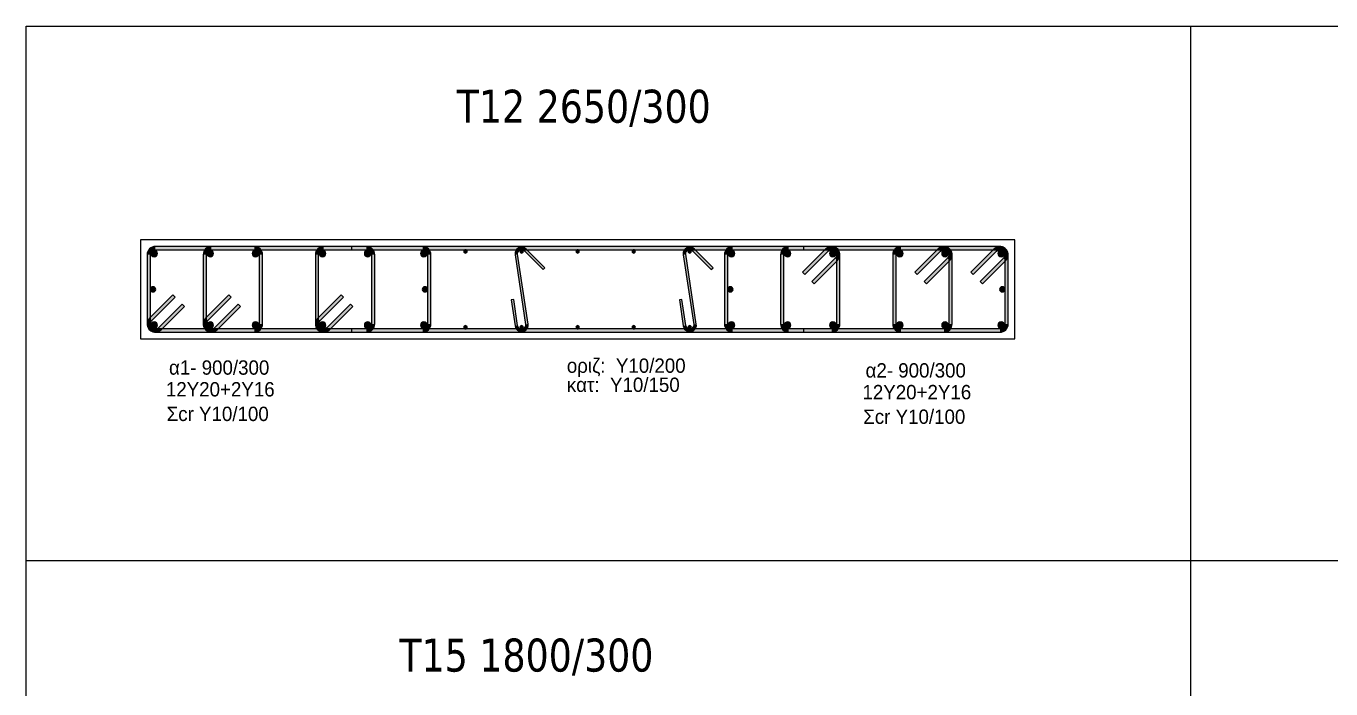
# Model space of a CAD drawing. Header units: millimetres. Extents: x -2171 to 1563, y -1758 to -1505.
# Drawn here: x -13.08 to 6.69, y -1600.3 to -1590.25 of the extents above; entities that cross this region are included whole.
import ezdxf

# ---------------------------------------------------------------- set-up
doc = ezdxf.new("R2010")
doc.units = ezdxf.units.MM
for name, color, linetype in [('-S_TEXT', 3, 'Continuous'), ('Col_Det', 7, 'Continuous'), ('Col_Det_Fill', 7, 'Continuous'), ('Geo_Col_Pro_1', 7, 'Continuous'), ('pinakaki', 153, 'Continuous')]:
    doc.layers.add(name, color=color, linetype=linetype)
doc.styles.add('S1Arl22_b_934_161', font='arial.ttf', dxfattribs={"width": 0.933629, "height": 0.002175})
doc.styles.get("Standard").update_dxf_attribs({"font": 'tahoma.ttf'})

msp = doc.modelspace()

# ---------------------------------------------------------------- hatches: boundary and pattern name
at = {"layer": 'Col_Det_Fill'}
for color, points in [(252, [(-11.1222, -1593.6397), (-11.1222, -1593.5897, 0.4142136), (-11.2472, -1593.7147), (-11.1972, -1593.7147, -0.4142136)]), (12, [(-11.1899, -1593.697, 0.4142136), (-11.1399, -1593.747, 0.4142136), (-11.0899, -1593.697, 0.4142136), (-11.1399, -1593.647, 0.4142136)]), (252, [(-7.0722, -1593.6397), (-7.0722, -1593.5897), (-11.1222, -1593.5897), (-11.1222, -1593.6397)]), (252, [(-10.2722, -1593.6397), (-10.2722, -1593.5897, 0.4142136), (-10.3972, -1593.7147), (-10.3472, -1593.7147, -0.4142136)]), (56, [(-10.3399, -1593.697, 0.4142136), (-10.2899, -1593.747, 0.4142136), (-10.2399, -1593.697, 0.4142136), (-10.2899, -1593.647, 0.4142136)]), (252, [(-9.6222, -1593.6397), (-9.6222, -1593.5897), (-10.2722, -1593.5897), (-10.2722, -1593.6397)]), (56, [(-9.6546, -1593.697, 0.4142136), (-9.6046, -1593.747, 0.4142136), (-9.5546, -1593.697, 0.4142136), (-9.6046, -1593.647, 0.4142136)]), (252, [(-9.5472, -1593.7147), (-9.4972, -1593.7147, 0.4142136), (-9.6222, -1593.5897), (-9.6222, -1593.6397, -0.4142136)]), (252, [(-8.5722, -1593.6397), (-8.5722, -1593.5897, 0.4142136), (-8.6972, -1593.7147), (-8.6472, -1593.7147, -0.4142136)]), (56, [(-8.6399, -1593.697, 0.4142136), (-8.5899, -1593.747, 0.4142136), (-8.5399, -1593.697, 0.4142136), (-8.5899, -1593.647, 0.4142136)]), (252, [(-7.9222, -1593.6397), (-7.9222, -1593.5897), (-8.5722, -1593.5897), (-8.5722, -1593.6397)]), (252, [(-1.2957, -1593.6397), (-1.2957, -1593.5897), (-8.1488, -1593.5897), (-8.1488, -1593.6397)]), (56, [(-7.9546, -1593.697, 0.4142136), (-7.9046, -1593.747, 0.4142136), (-7.8546, -1593.697, 0.4142136), (-7.9046, -1593.647, 0.4142136)]), (252, [(-7.8472, -1593.7147), (-7.7972, -1593.7147, 0.4142136), (-7.9222, -1593.5897), (-7.9222, -1593.6397, -0.4142136)]), (12, [(-7.1046, -1593.697, 0.4142136), (-7.0546, -1593.747, 0.4142136), (-7.0046, -1593.697, 0.4142136), (-7.0546, -1593.647, 0.4142136)]), (252, [(-6.9972, -1593.7147), (-6.9472, -1593.7147, 0.4142136), (-7.0722, -1593.5897), (-7.0722, -1593.6397, -0.4142136)]), (133, [(-6.4468, -1593.6647, 0.4142136), (-6.4218, -1593.6897, 0.4142136), (-6.3968, -1593.6647, 0.4142136), (-6.4218, -1593.6397, 0.4142136)]), (252, [(-5.6709, -1593.7145), (-5.6314, -1593.7086, -0.7233449), (-5.5296, -1593.6572), (-5.5013, -1593.629, 0.7233449)]), (133, [(-5.597, -1593.6647, 0.4142136), (-5.572, -1593.6897, 0.4142136), (-5.547, -1593.6647, 0.4142136), (-5.572, -1593.6397, 0.4142136)]), (252, [(-5.5013, -1593.629), (-5.5296, -1593.6572), (-5.2468, -1593.9401), (-5.2185, -1593.9118)]), (133, [(-4.7472, -1593.6647, 0.4142136), (-4.7222, -1593.6897, 0.4142136), (-4.6972, -1593.6647, 0.4142136), (-4.7222, -1593.6397, 0.4142136)]), (133, [(-3.8974, -1593.6647, 0.4142136), (-3.8724, -1593.6897, 0.4142136), (-3.8474, -1593.6647, 0.4142136), (-3.8724, -1593.6397, 0.4142136)]), (252, [(-3.1215, -1593.7145), (-3.082, -1593.7086, -0.7233449), (-2.9802, -1593.6572), (-2.9519, -1593.629, 0.7233449)]), (133, [(-3.0476, -1593.6647, 0.4142136), (-3.0226, -1593.6897, 0.4142136), (-2.9976, -1593.6647, 0.4142136), (-3.0226, -1593.6397, 0.4142136)]), (252, [(-2.9519, -1593.629), (-2.9802, -1593.6572), (-2.6974, -1593.9401), (-2.6691, -1593.9118)]), (252, [(-2.3722, -1593.6397), (-2.3722, -1593.5897, 0.4142136), (-2.4972, -1593.7147), (-2.4472, -1593.7147, -0.4142136)]), (12, [(-2.3399, -1593.697, 0.4142136), (-2.3899, -1593.647, 0.4142136), (-2.4399, -1593.697, 0.4142136), (-2.3899, -1593.747, 0.4142136)]), (252, [(1.6778, -1593.6397), (1.6778, -1593.5897), (-2.3722, -1593.5897), (-2.3722, -1593.6397)]), (252, [(-1.5222, -1593.6397), (-1.5222, -1593.5897, 0.4142136), (-1.6472, -1593.7147), (-1.5972, -1593.7147, -0.4142136)]), (56, [(-1.4899, -1593.697, 0.4142136), (-1.5399, -1593.647, 0.4142136), (-1.5899, -1593.697, 0.4142136), (-1.5399, -1593.747, 0.4142136)]), (252, [(-0.8722, -1593.6397), (-0.8722, -1593.5897), (-1.5222, -1593.5897), (-1.5222, -1593.6397)]), (252, [(-0.9253, -1593.6616), (-0.9606, -1593.6263), (-1.3142, -1593.9798), (-1.2788, -1594.0152)]), (252, [(-0.7972, -1593.7147), (-0.7472, -1593.7147, 0.6681786), (-0.9606, -1593.6263), (-0.9253, -1593.6616, -0.6681786)]), (56, [(-0.8046, -1593.697, 0.4142136), (-0.8546, -1593.647, 0.4142136), (-0.9046, -1593.697, 0.4142136), (-0.8546, -1593.747, 0.4142136)]), (252, [(-0.8192, -1593.7677), (-0.7838, -1593.8031, 0.6681786), (-0.8722, -1593.5897), (-0.8722, -1593.6397, -0.6681786)]), (252, [(0.1778, -1593.6397), (0.1778, -1593.5897, 0.4142136), (0.0528, -1593.7147), (0.1028, -1593.7147, -0.4142136)]), (56, [(0.2101, -1593.697, 0.4142136), (0.1601, -1593.647, 0.4142136), (0.1101, -1593.697, 0.4142136), (0.1601, -1593.747, 0.4142136)]), (252, [(0.8278, -1593.6397), (0.8278, -1593.5897), (0.1778, -1593.5897), (0.1778, -1593.6397)]), (252, [(0.7747, -1593.6616), (0.7394, -1593.6263), (0.3858, -1593.9798), (0.4212, -1594.0152)]), (252, [(0.9028, -1593.7147), (0.9528, -1593.7147, 0.6681786), (0.7394, -1593.6263), (0.7747, -1593.6616, -0.6681786)]), (56, [(0.8954, -1593.697, 0.4142136), (0.8454, -1593.647, 0.4142136), (0.7954, -1593.697, 0.4142136), (0.8454, -1593.747, 0.4142136)]), (252, [(0.8808, -1593.7677), (0.9162, -1593.8031, 0.6681786), (0.8278, -1593.5897), (0.8278, -1593.6397, -0.6681786)]), (252, [(1.6247, -1593.6616), (1.5894, -1593.6263), (1.2358, -1593.9798), (1.2712, -1594.0152)]), (252, [(1.7528, -1593.7147), (1.8028, -1593.7147, 0.6681786), (1.5894, -1593.6263), (1.6247, -1593.6616, -0.6681786)]), (12, [(1.7454, -1593.697, 0.4142136), (1.6954, -1593.647, 0.4142136), (1.6454, -1593.697, 0.4142136), (1.6954, -1593.747, 0.4142136)]), (252, [(1.7308, -1593.7677), (1.7662, -1593.8031, 0.6681786), (1.6778, -1593.5897), (1.6778, -1593.6397, -0.6681786)]), (252, [(-11.1972, -1593.7147), (-11.2472, -1593.7147), (-11.2472, -1594.7647), (-11.1972, -1594.7647)]), (252, [(-10.3472, -1593.7147), (-10.3972, -1593.7147), (-10.3972, -1594.7647), (-10.3472, -1594.7647)]), (252, [(-9.5472, -1594.7647), (-9.4972, -1594.7647), (-9.4972, -1593.7147), (-9.5472, -1593.7147)]), (252, [(-8.6472, -1593.7147), (-8.6972, -1593.7147), (-8.6972, -1594.7647), (-8.6472, -1594.7647)]), (252, [(-7.8472, -1594.7647), (-7.7972, -1594.7647), (-7.7972, -1593.7147), (-7.8472, -1593.7147)]), (252, [(-6.9972, -1594.7647), (-6.9472, -1594.7647), (-6.9472, -1593.7147), (-6.9972, -1593.7147)]), (252, [(-5.5127, -1594.7708), (-5.4731, -1594.7649), (-5.6314, -1593.7086), (-5.6709, -1593.7145)]), (252, [(-2.9633, -1594.7708), (-2.9237, -1594.7649), (-3.082, -1593.7086), (-3.1215, -1593.7145)]), (252, [(-2.4472, -1593.7147), (-2.4972, -1593.7147), (-2.4972, -1594.7647), (-2.4472, -1594.7647)]), (252, [(-1.5972, -1593.7147), (-1.6472, -1593.7147), (-1.6472, -1594.7647), (-1.5972, -1594.7647)]), (252, [(-1.1727, -1594.1213), (-1.1374, -1594.1566), (-0.7838, -1593.8031), (-0.8192, -1593.7677)]), (252, [(-0.7972, -1594.7647), (-0.7472, -1594.7647), (-0.7472, -1593.7147), (-0.7972, -1593.7147)]), (252, [(0.1028, -1593.7147), (0.0528, -1593.7147), (0.0528, -1594.7647), (0.1028, -1594.7647)]), (252, [(0.5273, -1594.1213), (0.5626, -1594.1566), (0.9162, -1593.8031), (0.8808, -1593.7677)]), (252, [(0.9028, -1594.7647), (0.9528, -1594.7647), (0.9528, -1593.7147), (0.9028, -1593.7147)]), (252, [(1.3773, -1594.1213), (1.4126, -1594.1566), (1.7662, -1593.8031), (1.7308, -1593.7677)]), (252, [(1.7528, -1594.7647), (1.8028, -1594.7647), (1.8028, -1593.7147), (1.7528, -1593.7147)]), (12, [(-11.1972, -1594.2397, 0.4142136), (-11.1572, -1594.2797, 0.4142136), (-11.1172, -1594.2397, 0.4142136), (-11.1572, -1594.1997, 0.4142136)]), (12, [(-7.0772, -1594.2397, 0.4142136), (-7.0372, -1594.2797, 0.4142136), (-6.9972, -1594.2397, 0.4142136), (-7.0372, -1594.1997, 0.4142136)]), (12, [(-2.3672, -1594.2397, 0.4142136), (-2.4072, -1594.1997, 0.4142136), (-2.4472, -1594.2397, 0.4142136), (-2.4072, -1594.2797, 0.4142136)]), (12, [(1.7528, -1594.2397, 0.4142136), (1.7128, -1594.1997, 0.4142136), (1.6728, -1594.2397, 0.4142136), (1.7128, -1594.2797, 0.4142136)]), (252, [(-10.8217, -1594.3581), (-10.8571, -1594.3227), (-11.2106, -1594.6763), (-11.1753, -1594.7116)]), (252, [(-11.0692, -1594.8177), (-11.0338, -1594.8531), (-10.6803, -1594.4995), (-10.7156, -1594.4642)]), (252, [(-9.9717, -1594.3581), (-10.0071, -1594.3227), (-10.3606, -1594.6763), (-10.3253, -1594.7116)]), (252, [(-10.2192, -1594.8177), (-10.1838, -1594.8531), (-9.8303, -1594.4995), (-9.8656, -1594.4642)]), (252, [(-8.2717, -1594.3581), (-8.3071, -1594.3227), (-8.6606, -1594.6763), (-8.6253, -1594.7116)]), (252, [(-8.5192, -1594.8177), (-8.4838, -1594.8531), (-8.1303, -1594.4995), (-8.1656, -1594.4642)]), (252, [(-5.6906, -1594.393), (-5.7302, -1594.3989), (-5.6709, -1594.7945), (-5.6314, -1594.7886)]), (252, [(-3.1412, -1594.393), (-3.1808, -1594.3989), (-3.1215, -1594.7945), (-3.082, -1594.7886)]), (252, [(-11.1753, -1594.7116), (-11.2106, -1594.6763, 0.6681786), (-11.1222, -1594.8897), (-11.1222, -1594.8397, -0.6681786)]), (252, [(-10.3253, -1594.7116), (-10.3606, -1594.6763, 0.6681786), (-10.2722, -1594.8897), (-10.2722, -1594.8397, -0.6681786)]), (252, [(-8.6253, -1594.7116), (-8.6606, -1594.6763, 0.6681786), (-8.5722, -1594.8897), (-8.5722, -1594.8397, -0.6681786)]), (252, [(-11.1972, -1594.7647), (-11.2472, -1594.7647, 0.6681786), (-11.0338, -1594.8531), (-11.0692, -1594.8177, -0.6681786)]), (12, [(-11.1899, -1594.7823, 0.4142136), (-11.1399, -1594.8323, 0.4142136), (-11.0899, -1594.7823, 0.4142136), (-11.1399, -1594.7323, 0.4142136)]), (252, [(-11.1222, -1594.8397), (-11.1222, -1594.8897), (-7.0722, -1594.8897), (-7.0722, -1594.8397)]), (252, [(-10.3472, -1594.7647), (-10.3972, -1594.7647, 0.6681786), (-10.1838, -1594.8531), (-10.2192, -1594.8177, -0.6681786)]), (56, [(-10.3399, -1594.7823, 0.4142136), (-10.2899, -1594.8323, 0.4142136), (-10.2399, -1594.7823, 0.4142136), (-10.2899, -1594.7323, 0.4142136)]), (252, [(-10.2722, -1594.8397), (-10.2722, -1594.8897), (-9.6222, -1594.8897), (-9.6222, -1594.8397)]), (56, [(-9.6546, -1594.7823, 0.4142136), (-9.6046, -1594.8323, 0.4142136), (-9.5546, -1594.7823, 0.4142136), (-9.6046, -1594.7323, 0.4142136)]), (252, [(-9.6222, -1594.8397), (-9.6222, -1594.8897, 0.4142136), (-9.4972, -1594.7647), (-9.5472, -1594.7647, -0.4142136)]), (252, [(-8.6472, -1594.7647), (-8.6972, -1594.7647, 0.6681786), (-8.4838, -1594.8531), (-8.5192, -1594.8177, -0.6681786)]), (56, [(-8.6399, -1594.7823, 0.4142136), (-8.5899, -1594.8323, 0.4142136), (-8.5399, -1594.7823, 0.4142136), (-8.5899, -1594.7323, 0.4142136)]), (252, [(-8.5722, -1594.8397), (-8.5722, -1594.8897), (-7.9222, -1594.8897), (-7.9222, -1594.8397)]), (252, [(-8.1488, -1594.8397), (-8.1488, -1594.8897), (-1.2957, -1594.8897), (-1.2957, -1594.8397)]), (56, [(-7.9546, -1594.7823, 0.4142136), (-7.9046, -1594.8323, 0.4142136), (-7.8546, -1594.7823, 0.4142136), (-7.9046, -1594.7323, 0.4142136)]), (252, [(-7.9222, -1594.8397), (-7.9222, -1594.8897, 0.4142136), (-7.7972, -1594.7647), (-7.8472, -1594.7647, -0.4142136)]), (12, [(-7.1046, -1594.7823, 0.4142136), (-7.0546, -1594.8323, 0.4142136), (-7.0046, -1594.7823, 0.4142136), (-7.0546, -1594.7323, 0.4142136)]), (252, [(-7.0722, -1594.8397), (-7.0722, -1594.8897, 0.4142136), (-6.9472, -1594.7647), (-6.9972, -1594.7647, -0.4142136)]), (133, [(-6.4468, -1594.8147, 0.4142136), (-6.4218, -1594.8397, 0.4142136), (-6.3968, -1594.8147, 0.4142136), (-6.4218, -1594.7897, 0.4142136)]), (252, [(-5.6314, -1594.7886), (-5.6709, -1594.7945, 1), (-5.4731, -1594.7649), (-5.5127, -1594.7708, -1)]), (133, [(-5.597, -1594.8147, 0.4142136), (-5.572, -1594.8397, 0.4142136), (-5.547, -1594.8147, 0.4142136), (-5.572, -1594.7897, 0.4142136)]), (133, [(-4.7472, -1594.8147, 0.4142136), (-4.7222, -1594.8397, 0.4142136), (-4.6972, -1594.8147, 0.4142136), (-4.7222, -1594.7897, 0.4142136)]), (133, [(-3.8974, -1594.8147, 0.4142136), (-3.8724, -1594.8397, 0.4142136), (-3.8474, -1594.8147, 0.4142136), (-3.8724, -1594.7897, 0.4142136)]), (252, [(-3.082, -1594.7886), (-3.1215, -1594.7945, 1), (-2.9237, -1594.7649), (-2.9633, -1594.7708, -1)]), (133, [(-3.0476, -1594.8147, 0.4142136), (-3.0226, -1594.8397, 0.4142136), (-2.9976, -1594.8147, 0.4142136), (-3.0226, -1594.7897, 0.4142136)]), (252, [(-2.4472, -1594.7647), (-2.4972, -1594.7647, 0.4142136), (-2.3722, -1594.8897), (-2.3722, -1594.8397, -0.4142136)]), (12, [(-2.3399, -1594.7823, 0.4142136), (-2.3899, -1594.7323, 0.4142136), (-2.4399, -1594.7823, 0.4142136), (-2.3899, -1594.8323, 0.4142136)]), (252, [(-2.3722, -1594.8397), (-2.3722, -1594.8897), (1.6778, -1594.8897), (1.6778, -1594.8397)]), (252, [(-1.5972, -1594.7647), (-1.6472, -1594.7647, 0.4142136), (-1.5222, -1594.8897), (-1.5222, -1594.8397, -0.4142136)]), (56, [(-1.4899, -1594.7823, 0.4142136), (-1.5399, -1594.7323, 0.4142136), (-1.5899, -1594.7823, 0.4142136), (-1.5399, -1594.8323, 0.4142136)]), (252, [(-1.5222, -1594.8397), (-1.5222, -1594.8897), (-0.8722, -1594.8897), (-0.8722, -1594.8397)]), (56, [(-0.8046, -1594.7823, 0.4142136), (-0.8546, -1594.7323, 0.4142136), (-0.9046, -1594.7823, 0.4142136), (-0.8546, -1594.8323, 0.4142136)]), (252, [(-0.8722, -1594.8397), (-0.8722, -1594.8897, 0.4142136), (-0.7472, -1594.7647), (-0.7972, -1594.7647, -0.4142136)]), (252, [(0.1028, -1594.7647), (0.0528, -1594.7647, 0.4142136), (0.1778, -1594.8897), (0.1778, -1594.8397, -0.4142136)]), (56, [(0.2101, -1594.7823, 0.4142136), (0.1601, -1594.7323, 0.4142136), (0.1101, -1594.7823, 0.4142136), (0.1601, -1594.8323, 0.4142136)]), (252, [(0.1778, -1594.8397), (0.1778, -1594.8897), (0.8278, -1594.8897), (0.8278, -1594.8397)]), (56, [(0.8954, -1594.7823, 0.4142136), (0.8454, -1594.7323, 0.4142136), (0.7954, -1594.7823, 0.4142136), (0.8454, -1594.8323, 0.4142136)]), (252, [(0.8278, -1594.8397), (0.8278, -1594.8897, 0.4142136), (0.9528, -1594.7647), (0.9028, -1594.7647, -0.4142136)]), (12, [(1.7454, -1594.7823, 0.4142136), (1.6954, -1594.7323, 0.4142136), (1.6454, -1594.7823, 0.4142136), (1.6954, -1594.8323, 0.4142136)]), (252, [(1.6778, -1594.8397), (1.6778, -1594.8897, 0.4142136), (1.8028, -1594.7647), (1.7528, -1594.7647, -0.4142136)])]:
    msp.add_hatch(color=color, dxfattribs=at).paths.add_polyline_path(points)

# ---------------------------------------------------------------- linework, layer by layer
at = {"layer": '-S_TEXT', "ltscale": 5}
msp.add_lwpolyline([(-13.0812, -1590.2497), (45.0662, -1590.2497), (45.0662, -1630.2944), (-13.0812, -1630.2944)], close=True, dxfattribs=at)
at = {"layer": 'Col_Det', "color": 7}
for points in [[(1.9028, -1593.4897), (-11.3472, -1593.4897)], [(-11.3472, -1593.4897), (-11.3472, -1594.9897)], [(1.9028, -1594.9897), (1.9028, -1593.4897)], [(-7.0722, -1593.5897), (-11.1222, -1593.5897)], [(-11.1222, -1593.6397), (-7.0722, -1593.6397)], [(-9.6222, -1593.5897), (-10.2722, -1593.5897)], [(-10.2722, -1593.6397), (-9.6222, -1593.6397)], [(-7.9222, -1593.5897), (-8.5722, -1593.5897)], [(-8.5722, -1593.6397), (-7.9222, -1593.6397)], [(-1.2957, -1593.5897), (-8.1488, -1593.5897)], [(-8.1488, -1593.5897), (-8.1488, -1593.6397)], [(-8.1488, -1593.6397), (-1.2957, -1593.6397)], [(-5.5296, -1593.6572), (-5.2468, -1593.9401)], [(-5.2185, -1593.9118), (-5.5013, -1593.629)], [(-2.9802, -1593.6572), (-2.6974, -1593.9401)], [(-2.6691, -1593.9118), (-2.9519, -1593.629)], [(1.6778, -1593.5897), (-2.3722, -1593.5897)], [(-2.3722, -1593.6397), (1.6778, -1593.6397)], [(-0.8722, -1593.5897), (-1.5222, -1593.5897)], [(-1.5222, -1593.6397), (-0.8722, -1593.6397)], [(-0.9606, -1593.6263), (-1.3142, -1593.9798)], [(-1.2957, -1593.6397), (-1.2957, -1593.5897)], [(-1.2788, -1594.0152), (-0.9253, -1593.6616)], [(0.8278, -1593.5897), (0.1778, -1593.5897)], [(0.1778, -1593.6397), (0.8278, -1593.6397)], [(0.7394, -1593.6263), (0.3858, -1593.9798)], [(0.4212, -1594.0152), (0.7747, -1593.6616)], [(1.5894, -1593.6263), (1.2358, -1593.9798)], [(1.2712, -1594.0152), (1.6247, -1593.6616)], [(-11.2472, -1593.7147), (-11.2472, -1594.7647)], [(-11.1972, -1594.7647), (-11.1972, -1593.7147)], [(-10.3972, -1593.7147), (-10.3972, -1594.7647)], [(-10.3472, -1594.7647), (-10.3472, -1593.7147)], [(-9.5472, -1593.7147), (-9.5472, -1594.7647)], [(-9.4972, -1594.7647), (-9.4972, -1593.7147)], [(-8.6972, -1593.7147), (-8.6972, -1594.7647)], [(-8.6472, -1594.7647), (-8.6472, -1593.7147)], [(-7.8472, -1593.7147), (-7.8472, -1594.7647)], [(-7.7972, -1594.7647), (-7.7972, -1593.7147)], [(-6.9972, -1593.7147), (-6.9972, -1594.7647)], [(-6.9472, -1594.7647), (-6.9472, -1593.7147)], [(-5.6709, -1593.7145), (-5.5127, -1594.7708)], [(-5.4731, -1594.7649), (-5.6314, -1593.7086)], [(-3.1215, -1593.7145), (-2.9633, -1594.7708)], [(-2.9237, -1594.7649), (-3.082, -1593.7086)], [(-2.4972, -1593.7147), (-2.4972, -1594.7647)], [(-2.4472, -1594.7647), (-2.4472, -1593.7147)], [(-1.6472, -1593.7147), (-1.6472, -1594.7647)], [(-1.5972, -1594.7647), (-1.5972, -1593.7147)], [(-0.8192, -1593.7677), (-1.1727, -1594.1213)], [(-1.1374, -1594.1566), (-0.7838, -1593.8031)], [(-0.7972, -1593.7147), (-0.7972, -1594.7647)], [(-0.7472, -1594.7647), (-0.7472, -1593.7147)], [(0.0528, -1593.7147), (0.0528, -1594.7647)], [(0.1028, -1594.7647), (0.1028, -1593.7147)], [(0.8808, -1593.7677), (0.5273, -1594.1213)], [(0.5626, -1594.1566), (0.9162, -1593.8031)], [(0.9028, -1593.7147), (0.9028, -1594.7647)], [(0.9528, -1594.7647), (0.9528, -1593.7147)], [(1.7308, -1593.7677), (1.3773, -1594.1213)], [(1.4126, -1594.1566), (1.7662, -1593.8031)], [(1.7528, -1593.7147), (1.7528, -1594.7647)], [(1.8028, -1594.7647), (1.8028, -1593.7147)], [(-5.2468, -1593.9401), (-5.2185, -1593.9118)], [(-2.6974, -1593.9401), (-2.6691, -1593.9118)], [(-1.3142, -1593.9798), (-1.2788, -1594.0152)], [(0.3858, -1593.9798), (0.4212, -1594.0152)], [(1.2358, -1593.9798), (1.2712, -1594.0152)], [(-1.1727, -1594.1213), (-1.1374, -1594.1566)], [(0.5273, -1594.1213), (0.5626, -1594.1566)], [(1.3773, -1594.1213), (1.4126, -1594.1566)], [(-10.8571, -1594.3227), (-11.2106, -1594.6763)], [(-11.1753, -1594.7116), (-10.8217, -1594.3581)], [(-10.7156, -1594.4642), (-11.0692, -1594.8177)], [(-10.8217, -1594.3581), (-10.8571, -1594.3227)], [(-10.6803, -1594.4995), (-10.7156, -1594.4642)], [(-10.0071, -1594.3227), (-10.3606, -1594.6763)], [(-10.3253, -1594.7116), (-9.9717, -1594.3581)], [(-9.8656, -1594.4642), (-10.2192, -1594.8177)], [(-9.9717, -1594.3581), (-10.0071, -1594.3227)], [(-9.8303, -1594.4995), (-9.8656, -1594.4642)], [(-8.3071, -1594.3227), (-8.6606, -1594.6763)], [(-8.6253, -1594.7116), (-8.2717, -1594.3581)], [(-8.1656, -1594.4642), (-8.5192, -1594.8177)], [(-8.2717, -1594.3581), (-8.3071, -1594.3227)], [(-8.1303, -1594.4995), (-8.1656, -1594.4642)], [(-5.6906, -1594.393), (-5.7302, -1594.3989)], [(-5.7302, -1594.3989), (-5.6709, -1594.7945)], [(-5.6314, -1594.7886), (-5.6906, -1594.393)], [(-3.1412, -1594.393), (-3.1808, -1594.3989)], [(-3.1808, -1594.3989), (-3.1215, -1594.7945)], [(-3.082, -1594.7886), (-3.1412, -1594.393)], [(-11.0338, -1594.8531), (-10.6803, -1594.4995)], [(-10.1838, -1594.8531), (-9.8303, -1594.4995)], [(-8.4838, -1594.8531), (-8.1303, -1594.4995)], [(-7.0722, -1594.8397), (-11.1222, -1594.8397)], [(-9.6222, -1594.8397), (-10.2722, -1594.8397)], [(-7.9222, -1594.8397), (-8.5722, -1594.8397)], [(-8.1488, -1594.8397), (-8.1488, -1594.8897)], [(-1.2957, -1594.8397), (-8.1488, -1594.8397)], [(1.6778, -1594.8397), (-2.3722, -1594.8397)], [(-0.8722, -1594.8397), (-1.5222, -1594.8397)], [(-1.2957, -1594.8897), (-1.2957, -1594.8397)], [(0.8278, -1594.8397), (0.1778, -1594.8397)], [(-11.3472, -1594.9897), (1.9028, -1594.9897)], [(-11.1222, -1594.8897), (-7.0722, -1594.8897)], [(-10.2722, -1594.8897), (-9.6222, -1594.8897)], [(-8.5722, -1594.8897), (-7.9222, -1594.8897)], [(-8.1488, -1594.8897), (-1.2957, -1594.8897)], [(-2.3722, -1594.8897), (1.6778, -1594.8897)], [(-1.5222, -1594.8897), (-0.8722, -1594.8897)], [(0.1778, -1594.8897), (0.8278, -1594.8897)]]:
    msp.add_lwpolyline(points, dxfattribs=at)
for points in [[(-11.1222, -1593.5897, 0.4142136), (-11.2472, -1593.7147)], [(-11.1972, -1593.7147, -0.4142136), (-11.1222, -1593.6397, -0.4142136)], [(-11.1399, -1593.647, 0.4142136), (-11.1899, -1593.697, 0.4142136)], [(-11.0899, -1593.697, 0.4142136), (-11.1399, -1593.647, 0.4142136)], [(-10.2722, -1593.5897, 0.4142136), (-10.3972, -1593.7147)], [(-10.3472, -1593.7147, -0.4142136), (-10.2722, -1593.6397, -0.4142136)], [(-10.2899, -1593.647, 0.4142136), (-10.3399, -1593.697, 0.4142136)], [(-10.2399, -1593.697, 0.4142136), (-10.2899, -1593.647, 0.4142136)], [(-9.6046, -1593.647, 0.4142136), (-9.6546, -1593.697, 0.4142136)], [(-9.4972, -1593.7147, 0.4142136), (-9.6222, -1593.5897)], [(-9.6222, -1593.6397, -0.4142136), (-9.5472, -1593.7147, -0.4142136)], [(-9.5546, -1593.697, 0.4142136), (-9.6046, -1593.647, 0.4142136)], [(-8.5722, -1593.5897, 0.4142136), (-8.6972, -1593.7147)], [(-8.6472, -1593.7147, -0.4142136), (-8.5722, -1593.6397, -0.4142136)], [(-8.5899, -1593.647, 0.4142136), (-8.6399, -1593.697, 0.4142136)], [(-8.5399, -1593.697, 0.4142136), (-8.5899, -1593.647, 0.4142136)], [(-7.9046, -1593.647, 0.4142136), (-7.9546, -1593.697, 0.4142136)], [(-7.7972, -1593.7147, 0.4142136), (-7.9222, -1593.5897)], [(-7.9222, -1593.6397, -0.4142136), (-7.8472, -1593.7147, -0.4142136)], [(-7.8546, -1593.697, 0.4142136), (-7.9046, -1593.647, 0.4142136)], [(-7.0546, -1593.647, 0.4142136), (-7.1046, -1593.697, 0.4142136)], [(-6.9472, -1593.7147, 0.4142136), (-7.0722, -1593.5897)], [(-7.0722, -1593.6397, -0.4142136), (-6.9972, -1593.7147, -0.4142136)], [(-7.0046, -1593.697, 0.4142136), (-7.0546, -1593.647, 0.4142136)], [(-6.4218, -1593.6397, 0.4142136), (-6.4468, -1593.6647, 0.4142136)], [(-6.4468, -1593.6647, 0.4142136), (-6.4218, -1593.6897, 0.4142136)], [(-6.3968, -1593.6647, 0.4142136), (-6.4218, -1593.6397, 0.4142136)], [(-6.4218, -1593.6897, 0.4142136), (-6.3968, -1593.6647, 0.4142136)], [(-5.5013, -1593.629, 0.7233449), (-5.6709, -1593.7145, 0.7233449)], [(-5.6314, -1593.7086, -0.7233449), (-5.5296, -1593.6572)], [(-5.572, -1593.6397, 0.4142136), (-5.597, -1593.6647, 0.4142136)], [(-5.597, -1593.6647, 0.4142136), (-5.572, -1593.6897, 0.4142136)], [(-5.547, -1593.6647, 0.4142136), (-5.572, -1593.6397, 0.4142136)], [(-5.572, -1593.6897, 0.4142136), (-5.547, -1593.6647, 0.4142136)], [(-4.7222, -1593.6397, 0.4142136), (-4.7472, -1593.6647, 0.4142136)], [(-4.7472, -1593.6647, 0.4142136), (-4.7222, -1593.6897, 0.4142136)], [(-4.6972, -1593.6647, 0.4142136), (-4.7222, -1593.6397, 0.4142136)], [(-4.7222, -1593.6897, 0.4142136), (-4.6972, -1593.6647, 0.4142136)], [(-3.8724, -1593.6397, 0.4142136), (-3.8974, -1593.6647, 0.4142136)], [(-3.8974, -1593.6647, 0.4142136), (-3.8724, -1593.6897, 0.4142136)], [(-3.8474, -1593.6647, 0.4142136), (-3.8724, -1593.6397, 0.4142136)], [(-3.8724, -1593.6897, 0.4142136), (-3.8474, -1593.6647, 0.4142136)], [(-2.9519, -1593.629, 0.7233449), (-3.1215, -1593.7145, 0.7233449)], [(-3.082, -1593.7086, -0.7233449), (-2.9802, -1593.6572)], [(-3.0226, -1593.6397, 0.4142136), (-3.0476, -1593.6647, 0.4142136)], [(-3.0476, -1593.6647, 0.4142136), (-3.0226, -1593.6897, 0.4142136)], [(-2.9976, -1593.6647, 0.4142136), (-3.0226, -1593.6397, 0.4142136)], [(-3.0226, -1593.6897, 0.4142136), (-2.9976, -1593.6647, 0.4142136)], [(-2.3722, -1593.5897, 0.4142136), (-2.4972, -1593.7147)], [(-2.4472, -1593.7147, -0.4142136), (-2.3722, -1593.6397, -0.4142136)], [(-2.3899, -1593.647, 0.4142136), (-2.4399, -1593.697, 0.4142136)], [(-2.3399, -1593.697, 0.4142136), (-2.3899, -1593.647, 0.4142136)], [(-1.5222, -1593.5897, 0.4142136), (-1.6472, -1593.7147)], [(-1.5972, -1593.7147, -0.4142136), (-1.5222, -1593.6397, -0.4142136)], [(-1.5399, -1593.647, 0.4142136), (-1.5899, -1593.697, 0.4142136)], [(-1.4899, -1593.697, 0.4142136), (-1.5399, -1593.647, 0.4142136)], [(-0.7472, -1593.7147, 0.6681786), (-0.9606, -1593.6263)], [(-0.9253, -1593.6616, -0.6681786), (-0.7972, -1593.7147, -0.6681786)], [(-0.8546, -1593.647, 0.4142136), (-0.9046, -1593.697, 0.4142136)], [(-0.7838, -1593.8031, 0.6681786), (-0.8722, -1593.5897)], [(-0.8722, -1593.6397, -0.6681786), (-0.8192, -1593.7677, -0.6681786)], [(-0.8046, -1593.697, 0.4142136), (-0.8546, -1593.647, 0.4142136)], [(0.1778, -1593.5897, 0.4142136), (0.0528, -1593.7147)], [(0.1028, -1593.7147, -0.4142136), (0.1778, -1593.6397, -0.4142136)], [(0.1601, -1593.647, 0.4142136), (0.1101, -1593.697, 0.4142136)], [(0.2101, -1593.697, 0.4142136), (0.1601, -1593.647, 0.4142136)], [(0.9528, -1593.7147, 0.6681786), (0.7394, -1593.6263)], [(0.7747, -1593.6616, -0.6681786), (0.9028, -1593.7147, -0.6681786)], [(0.8454, -1593.647, 0.4142136), (0.7954, -1593.697, 0.4142136)], [(0.9162, -1593.8031, 0.6681786), (0.8278, -1593.5897)], [(0.8278, -1593.6397, -0.6681786), (0.8808, -1593.7677, -0.6681786)], [(0.8954, -1593.697, 0.4142136), (0.8454, -1593.647, 0.4142136)], [(1.8028, -1593.7147, 0.6681786), (1.5894, -1593.6263)], [(1.6247, -1593.6616, -0.6681786), (1.7528, -1593.7147, -0.6681786)], [(1.6954, -1593.647, 0.4142136), (1.6454, -1593.697, 0.4142136)], [(1.7662, -1593.8031, 0.6681786), (1.6778, -1593.5897)], [(1.6778, -1593.6397, -0.6681786), (1.7308, -1593.7677, -0.6681786)], [(1.7454, -1593.697, 0.4142136), (1.6954, -1593.647, 0.4142136)], [(-11.1899, -1593.697, 0.4142136), (-11.1399, -1593.747, 0.4142136)], [(-11.1399, -1593.747, 0.4142136), (-11.0899, -1593.697, 0.4142136)], [(-10.3399, -1593.697, 0.4142136), (-10.2899, -1593.747, 0.4142136)], [(-10.2899, -1593.747, 0.4142136), (-10.2399, -1593.697, 0.4142136)], [(-9.6546, -1593.697, 0.4142136), (-9.6046, -1593.747, 0.4142136)], [(-9.6046, -1593.747, 0.4142136), (-9.5546, -1593.697, 0.4142136)], [(-8.6399, -1593.697, 0.4142136), (-8.5899, -1593.747, 0.4142136)], [(-8.5899, -1593.747, 0.4142136), (-8.5399, -1593.697, 0.4142136)], [(-7.9546, -1593.697, 0.4142136), (-7.9046, -1593.747, 0.4142136)], [(-7.9046, -1593.747, 0.4142136), (-7.8546, -1593.697, 0.4142136)], [(-7.1046, -1593.697, 0.4142136), (-7.0546, -1593.747, 0.4142136)], [(-7.0546, -1593.747, 0.4142136), (-7.0046, -1593.697, 0.4142136)], [(-2.4399, -1593.697, 0.4142136), (-2.3899, -1593.747, 0.4142136)], [(-2.3899, -1593.747, 0.4142136), (-2.3399, -1593.697, 0.4142136)], [(-1.5899, -1593.697, 0.4142136), (-1.5399, -1593.747, 0.4142136)], [(-1.5399, -1593.747, 0.4142136), (-1.4899, -1593.697, 0.4142136)], [(-0.9046, -1593.697, 0.4142136), (-0.8546, -1593.747, 0.4142136)], [(-0.8546, -1593.747, 0.4142136), (-0.8046, -1593.697, 0.4142136)], [(0.1101, -1593.697, 0.4142136), (0.1601, -1593.747, 0.4142136)], [(0.1601, -1593.747, 0.4142136), (0.2101, -1593.697, 0.4142136)], [(0.7954, -1593.697, 0.4142136), (0.8454, -1593.747, 0.4142136)], [(0.8454, -1593.747, 0.4142136), (0.8954, -1593.697, 0.4142136)], [(1.6454, -1593.697, 0.4142136), (1.6954, -1593.747, 0.4142136)], [(1.6954, -1593.747, 0.4142136), (1.7454, -1593.697, 0.4142136)], [(-11.1572, -1594.1997, 0.4142136), (-11.1972, -1594.2397, 0.4142136)], [(-11.1972, -1594.2397, 0.4142136), (-11.1572, -1594.2797, 0.4142136)], [(-11.1172, -1594.2397, 0.4142136), (-11.1572, -1594.1997, 0.4142136)], [(-11.1572, -1594.2797, 0.4142136), (-11.1172, -1594.2397, 0.4142136)], [(-7.0372, -1594.1997, 0.4142136), (-7.0772, -1594.2397, 0.4142136)], [(-7.0772, -1594.2397, 0.4142136), (-7.0372, -1594.2797, 0.4142136)], [(-6.9972, -1594.2397, 0.4142136), (-7.0372, -1594.1997, 0.4142136)], [(-7.0372, -1594.2797, 0.4142136), (-6.9972, -1594.2397, 0.4142136)], [(-2.4072, -1594.1997, 0.4142136), (-2.4472, -1594.2397, 0.4142136)], [(-2.4472, -1594.2397, 0.4142136), (-2.4072, -1594.2797, 0.4142136)], [(-2.3672, -1594.2397, 0.4142136), (-2.4072, -1594.1997, 0.4142136)], [(-2.4072, -1594.2797, 0.4142136), (-2.3672, -1594.2397, 0.4142136)], [(1.7128, -1594.1997, 0.4142136), (1.6728, -1594.2397, 0.4142136)], [(1.6728, -1594.2397, 0.4142136), (1.7128, -1594.2797, 0.4142136)], [(1.7528, -1594.2397, 0.4142136), (1.7128, -1594.1997, 0.4142136)], [(1.7128, -1594.2797, 0.4142136), (1.7528, -1594.2397, 0.4142136)], [(-11.2106, -1594.6763, 0.6681786), (-11.1222, -1594.8897)], [(-10.3606, -1594.6763, 0.6681786), (-10.2722, -1594.8897)], [(-8.6606, -1594.6763, 0.6681786), (-8.5722, -1594.8897)], [(-11.2472, -1594.7647, 0.6681786), (-11.0338, -1594.8531)], [(-11.1222, -1594.8397, -0.6681786), (-11.1753, -1594.7116, -0.6681786)], [(-11.0692, -1594.8177, -0.6681786), (-11.1972, -1594.7647, -0.6681786)], [(-11.1399, -1594.7323, 0.4142136), (-11.1899, -1594.7823, 0.4142136)], [(-11.1899, -1594.7823, 0.4142136), (-11.1399, -1594.8323, 0.4142136)], [(-11.0899, -1594.7823, 0.4142136), (-11.1399, -1594.7323, 0.4142136)], [(-11.1399, -1594.8323, 0.4142136), (-11.0899, -1594.7823, 0.4142136)], [(-10.3972, -1594.7647, 0.6681786), (-10.1838, -1594.8531)], [(-10.2722, -1594.8397, -0.6681786), (-10.3253, -1594.7116, -0.6681786)], [(-10.2192, -1594.8177, -0.6681786), (-10.3472, -1594.7647, -0.6681786)], [(-10.2899, -1594.7323, 0.4142136), (-10.3399, -1594.7823, 0.4142136)], [(-10.3399, -1594.7823, 0.4142136), (-10.2899, -1594.8323, 0.4142136)], [(-10.2399, -1594.7823, 0.4142136), (-10.2899, -1594.7323, 0.4142136)], [(-10.2899, -1594.8323, 0.4142136), (-10.2399, -1594.7823, 0.4142136)], [(-9.6046, -1594.7323, 0.4142136), (-9.6546, -1594.7823, 0.4142136)], [(-9.6546, -1594.7823, 0.4142136), (-9.6046, -1594.8323, 0.4142136)], [(-9.6222, -1594.8897, 0.4142136), (-9.4972, -1594.7647)], [(-9.5472, -1594.7647, -0.4142136), (-9.6222, -1594.8397, -0.4142136)], [(-9.5546, -1594.7823, 0.4142136), (-9.6046, -1594.7323, 0.4142136)], [(-9.6046, -1594.8323, 0.4142136), (-9.5546, -1594.7823, 0.4142136)], [(-8.6972, -1594.7647, 0.6681786), (-8.4838, -1594.8531)], [(-8.5722, -1594.8397, -0.6681786), (-8.6253, -1594.7116, -0.6681786)], [(-8.5192, -1594.8177, -0.6681786), (-8.6472, -1594.7647, -0.6681786)], [(-8.5899, -1594.7323, 0.4142136), (-8.6399, -1594.7823, 0.4142136)], [(-8.6399, -1594.7823, 0.4142136), (-8.5899, -1594.8323, 0.4142136)], [(-8.5399, -1594.7823, 0.4142136), (-8.5899, -1594.7323, 0.4142136)], [(-8.5899, -1594.8323, 0.4142136), (-8.5399, -1594.7823, 0.4142136)], [(-7.9046, -1594.7323, 0.4142136), (-7.9546, -1594.7823, 0.4142136)], [(-7.9546, -1594.7823, 0.4142136), (-7.9046, -1594.8323, 0.4142136)], [(-7.9222, -1594.8897, 0.4142136), (-7.7972, -1594.7647)], [(-7.8472, -1594.7647, -0.4142136), (-7.9222, -1594.8397, -0.4142136)], [(-7.8546, -1594.7823, 0.4142136), (-7.9046, -1594.7323, 0.4142136)], [(-7.9046, -1594.8323, 0.4142136), (-7.8546, -1594.7823, 0.4142136)], [(-7.0546, -1594.7323, 0.4142136), (-7.1046, -1594.7823, 0.4142136)], [(-7.1046, -1594.7823, 0.4142136), (-7.0546, -1594.8323, 0.4142136)], [(-7.0722, -1594.8897, 0.4142136), (-6.9472, -1594.7647)], [(-6.9972, -1594.7647, -0.4142136), (-7.0722, -1594.8397, -0.4142136)], [(-7.0046, -1594.7823, 0.4142136), (-7.0546, -1594.7323, 0.4142136)], [(-7.0546, -1594.8323, 0.4142136), (-7.0046, -1594.7823, 0.4142136)], [(-6.4218, -1594.7897, 0.4142136), (-6.4468, -1594.8147, 0.4142136)], [(-6.4468, -1594.8147, 0.4142136), (-6.4218, -1594.8397, 0.4142136)], [(-6.3968, -1594.8147, 0.4142136), (-6.4218, -1594.7897, 0.4142136)], [(-6.4218, -1594.8397, 0.4142136), (-6.3968, -1594.8147, 0.4142136)], [(-5.6709, -1594.7945, 1), (-5.4731, -1594.7649)], [(-5.5127, -1594.7708, -1), (-5.6314, -1594.7886, -1)], [(-5.572, -1594.7897, 0.4142136), (-5.597, -1594.8147, 0.4142136)], [(-5.597, -1594.8147, 0.4142136), (-5.572, -1594.8397, 0.4142136)], [(-5.547, -1594.8147, 0.4142136), (-5.572, -1594.7897, 0.4142136)], [(-5.572, -1594.8397, 0.4142136), (-5.547, -1594.8147, 0.4142136)], [(-4.7222, -1594.7897, 0.4142136), (-4.7472, -1594.8147, 0.4142136)], [(-4.7472, -1594.8147, 0.4142136), (-4.7222, -1594.8397, 0.4142136)], [(-4.6972, -1594.8147, 0.4142136), (-4.7222, -1594.7897, 0.4142136)], [(-4.7222, -1594.8397, 0.4142136), (-4.6972, -1594.8147, 0.4142136)], [(-3.8724, -1594.7897, 0.4142136), (-3.8974, -1594.8147, 0.4142136)], [(-3.8974, -1594.8147, 0.4142136), (-3.8724, -1594.8397, 0.4142136)], [(-3.8474, -1594.8147, 0.4142136), (-3.8724, -1594.7897, 0.4142136)], [(-3.8724, -1594.8397, 0.4142136), (-3.8474, -1594.8147, 0.4142136)], [(-3.1215, -1594.7945, 1), (-2.9237, -1594.7649)], [(-2.9633, -1594.7708, -1), (-3.082, -1594.7886, -1)], [(-3.0226, -1594.7897, 0.4142136), (-3.0476, -1594.8147, 0.4142136)], [(-3.0476, -1594.8147, 0.4142136), (-3.0226, -1594.8397, 0.4142136)], [(-2.9976, -1594.8147, 0.4142136), (-3.0226, -1594.7897, 0.4142136)], [(-3.0226, -1594.8397, 0.4142136), (-2.9976, -1594.8147, 0.4142136)], [(-2.4972, -1594.7647, 0.4142136), (-2.3722, -1594.8897)], [(-2.3722, -1594.8397, -0.4142136), (-2.4472, -1594.7647, -0.4142136)], [(-2.3899, -1594.7323, 0.4142136), (-2.4399, -1594.7823, 0.4142136)], [(-2.4399, -1594.7823, 0.4142136), (-2.3899, -1594.8323, 0.4142136)], [(-2.3399, -1594.7823, 0.4142136), (-2.3899, -1594.7323, 0.4142136)], [(-2.3899, -1594.8323, 0.4142136), (-2.3399, -1594.7823, 0.4142136)], [(-1.6472, -1594.7647, 0.4142136), (-1.5222, -1594.8897)], [(-1.5222, -1594.8397, -0.4142136), (-1.5972, -1594.7647, -0.4142136)], [(-1.5399, -1594.7323, 0.4142136), (-1.5899, -1594.7823, 0.4142136)], [(-1.5899, -1594.7823, 0.4142136), (-1.5399, -1594.8323, 0.4142136)], [(-1.4899, -1594.7823, 0.4142136), (-1.5399, -1594.7323, 0.4142136)], [(-1.5399, -1594.8323, 0.4142136), (-1.4899, -1594.7823, 0.4142136)], [(-0.8546, -1594.7323, 0.4142136), (-0.9046, -1594.7823, 0.4142136)], [(-0.9046, -1594.7823, 0.4142136), (-0.8546, -1594.8323, 0.4142136)], [(-0.8722, -1594.8897, 0.4142136), (-0.7472, -1594.7647)], [(-0.7972, -1594.7647, -0.4142136), (-0.8722, -1594.8397, -0.4142136)], [(-0.8046, -1594.7823, 0.4142136), (-0.8546, -1594.7323, 0.4142136)], [(-0.8546, -1594.8323, 0.4142136), (-0.8046, -1594.7823, 0.4142136)], [(0.0528, -1594.7647, 0.4142136), (0.1778, -1594.8897)], [(0.1778, -1594.8397, -0.4142136), (0.1028, -1594.7647, -0.4142136)], [(0.1601, -1594.7323, 0.4142136), (0.1101, -1594.7823, 0.4142136)], [(0.1101, -1594.7823, 0.4142136), (0.1601, -1594.8323, 0.4142136)], [(0.2101, -1594.7823, 0.4142136), (0.1601, -1594.7323, 0.4142136)], [(0.1601, -1594.8323, 0.4142136), (0.2101, -1594.7823, 0.4142136)], [(0.8454, -1594.7323, 0.4142136), (0.7954, -1594.7823, 0.4142136)], [(0.7954, -1594.7823, 0.4142136), (0.8454, -1594.8323, 0.4142136)], [(0.8278, -1594.8897, 0.4142136), (0.9528, -1594.7647)], [(0.9028, -1594.7647, -0.4142136), (0.8278, -1594.8397, -0.4142136)], [(0.8954, -1594.7823, 0.4142136), (0.8454, -1594.7323, 0.4142136)], [(0.8454, -1594.8323, 0.4142136), (0.8954, -1594.7823, 0.4142136)], [(1.6954, -1594.7323, 0.4142136), (1.6454, -1594.7823, 0.4142136)], [(1.6454, -1594.7823, 0.4142136), (1.6954, -1594.8323, 0.4142136)], [(1.6778, -1594.8897, 0.4142136), (1.8028, -1594.7647)], [(1.7528, -1594.7647, -0.4142136), (1.6778, -1594.8397, -0.4142136)], [(1.7454, -1594.7823, 0.4142136), (1.6954, -1594.7323, 0.4142136)], [(1.6954, -1594.8323, 0.4142136), (1.7454, -1594.7823, 0.4142136)]]:
    msp.add_lwpolyline(points, format="xyb", dxfattribs=at)
at = {"layer": 'Geo_Col_Pro_1', "color": 4, "linetype": 'Continuous', "ltscale": 0.5}
for p, q in [((4.5675, -1590.2497), (4.5675, -1610.5817)), ((-13.0812, -1598.3514), (45.0662, -1598.3514))]:
    msp.add_line(p, q, dxfattribs=at)

# ---------------------------------------------------------------- texts
at = {"layer": 'Col_Det', "color": 7, "style": 'S1Arl22_b_934_161', "width": 0.933629}
for s, p in [(' α1- 900/300', (-10.994, -1595.5335)), ('οριζ:  Y10/200', (-4.8859, -1595.5047)), (' α2- 900/300', (-0.437, -1595.5763)), ('12Y20+2Y16', (-10.9625, -1595.8631)), ('κατ:  Y10/150', (-4.8859, -1595.7947)), ('12Y20+2Y16', (-0.4055, -1595.9058)), ('Σcr Y10/100', (-10.9507, -1596.2356)), ('Σcr Y10/100', (-0.3936, -1596.2783))]:
    msp.add_text(s, height=0.2175, dxfattribs=at).set_placement(p)
at = {"layer": 'pinakaki', "color": 1, "width": 0.933629}
for s, p in [('Τ12 2650/300', (-6.5551, -1591.7142)), ('Τ15 1800/300 ', (-7.424, -1600.0324))]:
    msp.add_text(s, height=0.5, dxfattribs=at).set_placement(p)

doc.saveas('drawing.dxf')
